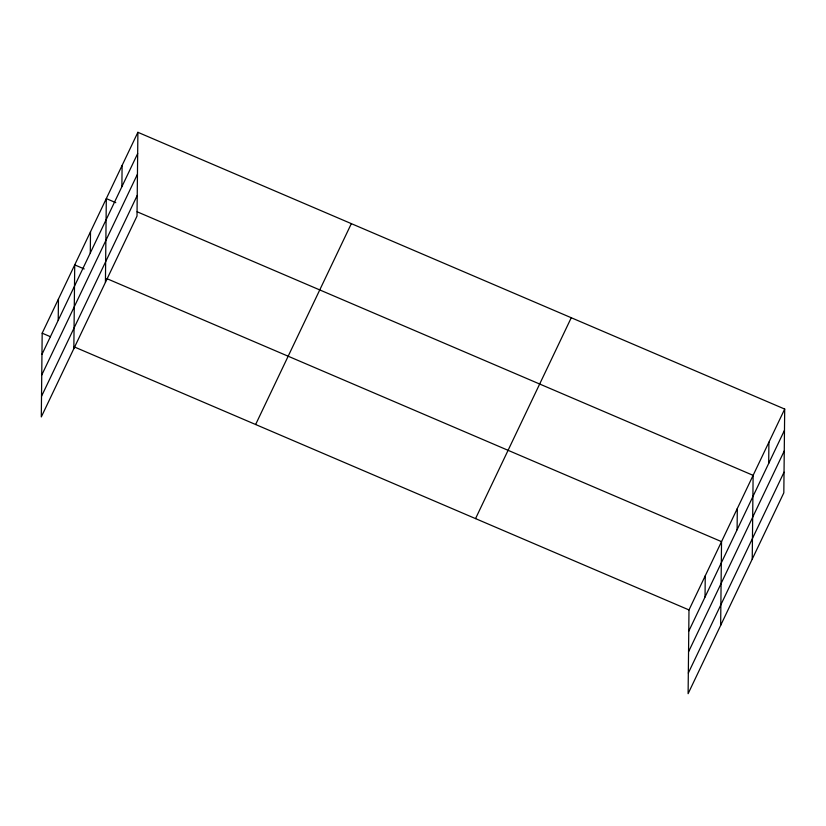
<?xml version="1.0" encoding="UTF-8"?>
<svg xmlns="http://www.w3.org/2000/svg" width="826" height="826" viewBox="0 0 826 826"><rect width="100%" height="100%" fill="white"/><g stroke="black" fill="none" stroke-linecap="round" stroke-linejoin="round"><path stroke-width="1.24" d="M137.89 132.305L42.178 333.177L41.3 416.934L137.013 216.061L137.89 132.305L784.7 409.066L783.822 492.823L688.11 693.695L688.987 609.939L784.7 409.066M58.223 320.271L58.45 299.033M73.844 348.634L74.722 264.888L84.211 268.946M90.292 252.983L90.509 231.745M105.429 282.347L106.306 198.601L115.795 202.659M121.876 186.697L122.103 165.458M705.032 597.033L705.259 575.794M720.654 625.396L721.532 541.649L106.74 278.589M737.102 529.745L737.319 508.496M752.238 559.109L753.116 475.353L137.137 211.786M768.686 463.458L768.903 442.209M41.95 354.426L137.674 153.553M41.734 375.056L137.457 174.183M41.517 396.304L137.23 195.432M255.626 424.512L351.339 223.639M475.539 518.614L571.251 317.742M688.76 631.188L784.473 430.315M688.543 651.807L784.266 450.934M688.326 673.066L784.039 472.193M42.178 333.177L50.479 336.729M74.195 346.879L688.987 609.939"/></g></svg>
